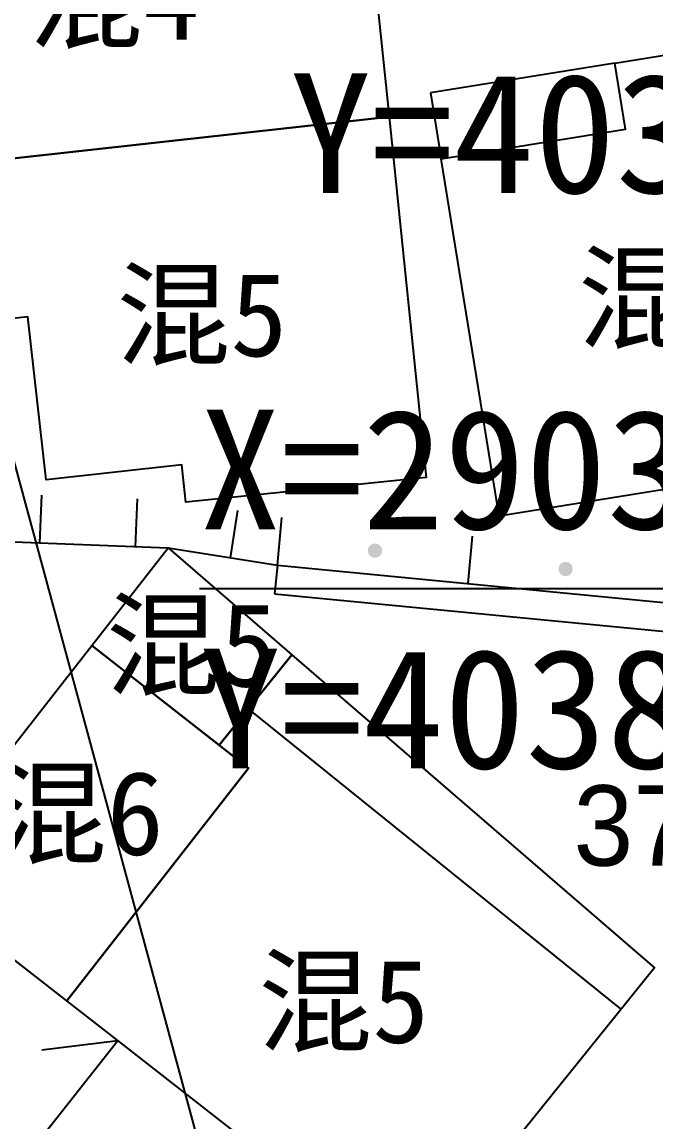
# Model space of a CAD drawing. Header units: metres. Extents: x 36500 to 80772748, y -35000 to 5806266.
# Drawn here: x 40386405.19 to 40386418.43, y 2903285.38 to 2903308.37 of the extents above; entities that cross this region are included whole.
import ezdxf
from ezdxf.enums import TextEntityAlignment as Align
from ezdxf.xclip import XClip

# ---------------------------------------------------------------- set-up
doc = ezdxf.new("R2010")
doc.units = ezdxf.units.M
doc.header["$LTSCALE"] = 10
doc.header["$XCLIPFRAME"] = 0
doc.linetypes.add('2', pattern=[0])
doc.linetypes.add('229', pattern=[1.5, 1, -0.5])
for name, color, linetype in [('dx', 252, 'Continuous'), ('坐标', 7, 'Continuous'), ('总平面-定位', 3, 'Continuous')]:
    doc.layers.add(name, color=color, linetype=linetype)
doc.styles.add('DMZD', font='')
doc.styles.add('HZ', font='')
doc.styles.add('JMXD', font='')
doc.styles.get('DMZD').set_extended_font_data('方正中等线简体')
doc.styles.get('HZ').set_extended_font_data('SimSun')
doc.styles.get('JMXD').set_extended_font_data('SimSun')

# ---------------------------------------------------------------- blocks, each defined once
blk = doc.blocks.new('地形1')
at = {"layer": 'dx', "linetype": '2'}
h = blk.add_hatch(color=252, dxfattribs=at)
edge = h.paths.add_edge_path(flags=0)
edge.add_arc((40386412.559, 2903297.323), 0.15, 0, 360)
h = blk.add_hatch(color=252, dxfattribs=at)
edge = h.paths.add_edge_path(flags=0)
edge.add_arc((40386416.54, 2903296.939), 0.15, 0, 360)
at = {"layer": 'dx', "color": 252, "linetype": 'Continuous', "lineweight": -3, "flags": 128}
for points in [[(40386412.852, 2903306.388), (40386412.607, 2903306.361), (40386403.216, 2903305.322), (40386402.581, 2903310.478), (40386412.306, 2903311.672)], [(40386421.79, 2903308.196), (40386423.253, 2903299.355), (40386415.152, 2903298.04), (40386413.941, 2903305.511), (40386417.791, 2903306.132), (40386417.568, 2903307.514)], [(40386412.852, 2903306.388), (40386413.631, 2903298.854), (40386408.607, 2903298.335), (40386408.524, 2903299.119), (40386405.688, 2903298.802), (40386405.309, 2903302.212), (40386403.582, 2903302.02), (40386403.216, 2903305.322), (40386412.607, 2903306.361)], [(40386406.643, 2903295.339), (40386408.237, 2903297.378), (40386410.822, 2903295.145), (40386409.303, 2903293.258)], [(40386406.643, 2903295.339), (40386409.303, 2903293.258), (40386409.916, 2903292.778), (40386406.122, 2903287.914), (40386403.103, 2903290.271), (40386402.841, 2903290.476)], [(40386406.122, 2903287.914), (40386409.916, 2903292.778), (40386409.303, 2903293.258), (40386410.822, 2903295.145), (40386418.4, 2903288.602), (40386413.317, 2903282.294), (40386407.187, 2903287.082)], [(40386406.122, 2903287.914), (40386402.364, 2903290.839), (40386399.395, 2903286.922), (40386398.533, 2903285.719), (40386403.173, 2903281.996), (40386407.187, 2903287.082)]]:
    blk.add_lwpolyline(points, close=True, dxfattribs=at)
for points in [[(40386377.354, 2903307.567), (40386382.114, 2903309.678), (40386388.672, 2903310.868), (40386393.655, 2903311.329), (40386395.644, 2903310.521), (40386396.565, 2903309.953), (40386397.131, 2903308.533), (40386399.336, 2903300.506), (40386400.115, 2903299.478), (40386401.447, 2903298.185), (40386402.683, 2903297.6), (40386408.237, 2903297.378), (40386410.52, 2903297.017)], [(40386405.558, 2903297.485), (40386405.598, 2903298.484)], [(40386407.557, 2903297.405), (40386407.597, 2903298.405)], [(40386409.54, 2903297.172), (40386409.696, 2903298.16)], [(40386410.52, 2903297.017), (40386410.616, 2903298.012)], [(40386414.502, 2903296.633), (40386414.598, 2903297.628)], [(40386410.52, 2903297.017), (40386410.463, 2903296.419)], [(40386410.52, 2903297.017), (40386422.331, 2903295.879), (40386422.75, 2903295.79), (40386423.21, 2903295.342), (40386423, 2903285.658)], [(40386410.463, 2903296.419), (40386422.24, 2903295.285), (40386422.456, 2903295.239), (40386422.605, 2903295.094), (40386422.4, 2903285.671)], [(40386405.599, 2903286.891), (40386407.187, 2903287.082)]]:
    blk.add_lwpolyline(points, dxfattribs=at)
at = {"layer": 'dx', "color": 252, "linetype": '229', "lineweight": -3, "flags": 128}
for points in [[(40386417.568, 2903307.514), (40386413.718, 2903306.893), (40386413.941, 2903305.511)], [(40386417.704, 2903287.739), (40386409.914, 2903294.017)]]:
    blk.add_lwpolyline(points, dxfattribs=at)
at = {"layer": 'dx', "color": 252, "style": 'JMXD'}
for s, p in [('混4', (40386407.111, 2903308.878)), ('混4', (40386418.584, 2903302.608)), ('混5', (40386408.942, 2903302.26)), ('混5', (40386408.723, 2903295.357)), ('混6', (40386406.358, 2903291.839)), ('混5', (40386411.904, 2903287.91))]:
    blk.add_text(s, height=1.75, dxfattribs=at).set_placement(p, align=Align.MIDDLE_CENTER)
at = {"layer": 'dx', "color": 252, "style": 'DMZD'}
blk.add_text('37.51', height=1.68, dxfattribs=at).set_placement((40386416.704, 2903292.418), align=Align.TOP_LEFT)
blk = doc.blocks.new('A$C39855A1F')
at = {"layer": '坐标', "color": 252, "linetype": 'Continuous'}
for p, q in [((176.86, 373.959), (166.273, 412.959)), ((202.984, 390.657), (175.484, 390.657))]:
    blk.add_line(p, q, dxfattribs=at)
at = {"layer": '坐标', "color": 252, "linetype": 'Continuous', "style": 'HZ'}
for s, p in [('Y=40386444.154', (177.371, 398.933)), ('X=2903285.76', (175.484, 391.907)), ('Y=40386446.662', (175.484, 386.907))]:
    blk.add_text(s, height=2.5, dxfattribs=at).set_placement(p)

msp = doc.modelspace()

# ---------------------------------------------------------------- block references
at = {"linetype": 'Continuous'}
ref = msp.add_blockref('地形1', (0, 0), dxfattribs=at)
XClip(ref).set_block_clipping_path([(40386275.2385554314, 2902950.2978603072), (40386562.2385554314, 2903318.2978603072)])
at = {"layer": '总平面-定位', "linetype": 'Continuous'}
ref = msp.add_blockref('A$C39855A1F', (40386233.412, 2902905.864), dxfattribs=at)
XClip(ref).set_block_clipping_path([(41.8262851313, 44.434059097), (328.8262851313, 412.434059097)])

doc.saveas('drawing.dxf')
